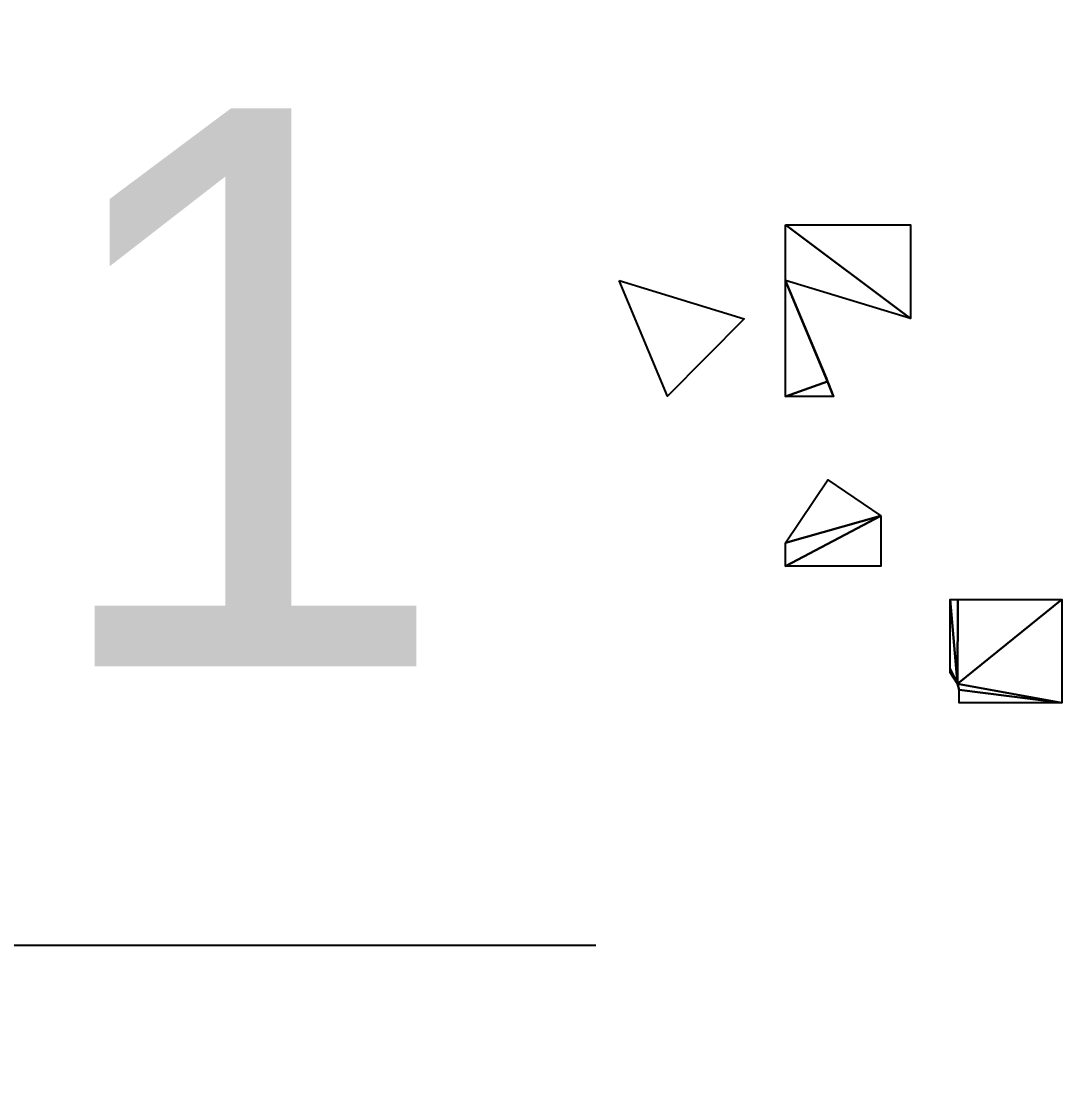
# Model space of a CAD drawing. Header units: feet. Extents: x -467 to 251, y -362 to 412.
# Drawn here: x 89.3 to 145.2, y 8.3 to 65.5 of the extents above; entities that cross this region are included whole.
import ezdxf

# ---------------------------------------------------------------- set-up
doc = ezdxf.new("R2010")
doc.units = ezdxf.units.FT
doc.header["$MEASUREMENT"] = 0
for name, color, linetype in [('10-TECHOS-3F-I-3D', 50, 'Continuous'), ('10-TECHOS-3F-S-3D', 10, 'Continuous'), ('11-TECHOS-3F-I-3D', 50, 'Continuous'), ('11-TECHOS-3F-S-3D', 10, 'Continuous')]:
    doc.layers.add(name, color=color, linetype=linetype)
doc.dimstyles.new('Cota 200', dxfattribs={"dimtxt": 15, "dimasz": 15, "dimexe": 15, "dimexo": 15, "dimgap": 15, "dimtad": 1, "dimdec": 0, "dimtxsty": 'Standard', "dimblk": 'OBLIQUE', "dimcen": 15, "dimdle": 15, "dimclrd": 256, "dimclre": 256, "dimclrt": 256, "dimadec": 0, "dimazin": 0, "dimtfac": 1, "dimtdec": 0, "dimtmove": 0, "dimatfit": 3, "dimldrblk": 'OBLIQUE', "dimfxl": 1, "dimarcsym": 0})

# ---------------------------------------------------------------- blocks, each defined once
blk = doc.blocks.new('_Oblique')
at = {"color": 0, "linetype": 'ByBlock', "lineweight": -2}
blk.add_line((-0.5, -0.5), (0.5, 0.5), dxfattribs=at)
blk = doc.blocks.new('*D193')
at = {"lineweight": -2, "ltscale": 3, "transparency": 16777216}
for p, q in [((19.195, 30.243), (19.195, 30.778)), ((30.195, 30.243), (30.195, 30.778)), ((19.195, 15.778), (4.195, 15.778)), ((19.195, 15.778), (30.195, 15.778)), ((30.195, 15.778), (120.195, 15.778))]:
    blk.add_line(p, q, dxfattribs=at)
at = {"layer": 'Defpoints', "color": 0, "lineweight": 18, "ltscale": 3, "transparency": 16777216}
for p in [(30.195, 15.778), (19.195, 15.243), (30.195, 15.243)]:
    blk.add_point(p, dxfattribs=at)
at = {"lineweight": -2, "ltscale": 3, "transparency": 16777216, "xscale": 15, "yscale": 15, "zscale": 15}
blk.add_blockref('_Oblique', (19.195, 15.778), dxfattribs=at)
at = {"lineweight": -2, "ltscale": 3, "transparency": 16777216, "xscale": 15, "yscale": 15, "zscale": 15, "rotation": 180}
blk.add_blockref('_Oblique', (30.195, 15.778), dxfattribs=at)
at = {"lineweight": 18, "ltscale": 3, "transparency": 16777216, "insert": (90.195, 45.778), "char_height": 30, "attachment_point": 5}
blk.add_mtext('11', dxfattribs=at)

msp = doc.modelspace()

# ---------------------------------------------------------------- dimensions: what is measured, and where the dimension line sits
at = {"lineweight": 18, "ltscale": 3}
dim = msp.add_linear_dim(base=(30.195, 15.778), p1=(19.195, 15.243), p2=(30.195, 15.243), dimstyle='Cota 200', override={"dimtxt": 30}, dxfattribs=at)
dim.commit()
dim.dimension.update_dxf_attribs({"geometry": '*D193', "text_midpoint": (90.195, 45.778)})

# ---------------------------------------------------------------- meshes
at = {"layer": '10-TECHOS-3F-I-3D'}
mesh = msp.add_polyface(dxfattribs=at)
corners = [(135.519, 38.877, 3.289), (135.52, 36.166, 3.744), (130.395, 36.165, 2.47), (130.395, 37.416, 2.26), (132.677, 40.797, 2.26)]
mesh.append_faces([[corners[k] for k in face] for face in [(0, 3, 4, 4), (0, 2, 3, 3), (0, 1, 2, 2)]], dxfattribs={"vtx0": -1, "vtx1": -1, "vtx2": -1, "vtx3": -1})
mesh = msp.add_polyface(dxfattribs=at)
corners = [(135.519, 38.877, 3.289), (135.52, 36.166, 3.744), (130.395, 36.165, 2.47), (130.395, 37.416, 2.26), (132.677, 40.797, 2.26)]
mesh.append_faces([[corners[k] for k in face] for face in [(0, 3, 4, 4), (0, 2, 3, 3), (0, 1, 2, 2)]], dxfattribs={"vtx0": -1, "vtx1": -1, "vtx2": -1, "vtx3": -1})
mesh = msp.add_polyface(dxfattribs=at)
corners = [(135.519, 38.877, 3.289), (135.52, 36.166, 3.744), (130.395, 36.165, 2.47), (130.395, 37.416, 2.26), (132.677, 40.797, 2.26)]
mesh.append_faces([[corners[k] for k in face] for face in [(0, 3, 4, 4), (0, 2, 3, 3), (0, 1, 2, 2)]], dxfattribs={"vtx0": -1, "vtx1": -1, "vtx2": -1, "vtx3": -1})
mesh = msp.add_polyface(dxfattribs=at)
corners = [(135.519, 38.877, 3.289), (135.52, 36.166, 3.744), (130.395, 36.165, 2.47), (130.395, 37.416, 2.26), (132.677, 40.797, 2.26)]
mesh.append_faces([[corners[k] for k in face] for face in [(0, 3, 4, 4), (0, 2, 3, 3), (0, 1, 2, 2)]], dxfattribs={"vtx0": -1, "vtx1": -1, "vtx2": -1, "vtx3": -1})
mesh = msp.add_polyface(dxfattribs=at)
corners = [(135.519, 38.877, 3.289), (135.52, 36.166, 3.744), (130.395, 36.165, 2.47), (130.395, 37.416, 2.26), (132.677, 40.797, 2.26)]
mesh.append_faces([[corners[k] for k in face] for face in [(0, 3, 4, 4), (0, 2, 3, 3), (0, 1, 2, 2)]], dxfattribs={"vtx0": -1, "vtx1": -1, "vtx2": -1, "vtx3": -1})
mesh = msp.add_polyface(dxfattribs=at)
corners = [(139.738, 29.515, 2.87), (139.685, 29.711, 2.929), (139.65, 29.843, 2.968), (139.588, 29.922, 2.992), (139.239, 30.443, 3.148), (139.239, 30.636, 3.206), (139.245, 34.365, 4.325), (139.667, 34.365, 4.325), (145.245, 34.365, 4.325), (145.245, 28.815, 2.66), (139.738, 28.815, 2.66)]
mesh.append_faces([[corners[k] for k in face] for face in [(0, 9, 10, 10), (0, 2, 9, 9), (2, 8, 9, 9), (2, 7, 8, 8), (2, 6, 7, 7), (2, 5, 6, 6), (2, 4, 5, 5), (2, 3, 4, 4), (0, 1, 2, 2)]], dxfattribs={"vtx0": -1, "vtx1": -1, "vtx2": -1, "vtx3": -1})
mesh = msp.add_polyface(dxfattribs=at)
corners = [(139.738, 29.515, 2.87), (139.685, 29.711, 2.929), (139.65, 29.843, 2.968), (139.588, 29.922, 2.992), (139.239, 30.443, 3.148), (139.239, 30.636, 3.206), (139.245, 34.365, 4.325), (139.667, 34.365, 4.325), (145.245, 34.365, 4.325), (145.245, 28.815, 2.66), (139.738, 28.815, 2.66)]
mesh.append_faces([[corners[k] for k in face] for face in [(0, 9, 10, 10), (0, 2, 9, 9), (2, 8, 9, 9), (2, 7, 8, 8), (2, 6, 7, 7), (2, 5, 6, 6), (2, 4, 5, 5), (2, 3, 4, 4), (0, 1, 2, 2)]], dxfattribs={"vtx0": -1, "vtx1": -1, "vtx2": -1, "vtx3": -1})
mesh = msp.add_polyface(dxfattribs=at)
corners = [(139.738, 29.515, 2.87), (139.685, 29.711, 2.929), (139.65, 29.843, 2.968), (139.588, 29.922, 2.992), (139.239, 30.443, 3.148), (139.239, 30.636, 3.206), (139.245, 34.365, 4.325), (139.667, 34.365, 4.325), (145.245, 34.365, 4.325), (145.245, 28.815, 2.66), (139.738, 28.815, 2.66)]
mesh.append_faces([[corners[k] for k in face] for face in [(0, 9, 10, 10), (0, 2, 9, 9), (2, 8, 9, 9), (2, 7, 8, 8), (2, 6, 7, 7), (2, 5, 6, 6), (2, 4, 5, 5), (2, 3, 4, 4), (0, 1, 2, 2)]], dxfattribs={"vtx0": -1, "vtx1": -1, "vtx2": -1, "vtx3": -1})
mesh = msp.add_polyface(dxfattribs=at)
corners = [(139.738, 29.515, 2.87), (139.685, 29.711, 2.929), (139.65, 29.843, 2.968), (139.588, 29.922, 2.992), (139.239, 30.443, 3.148), (139.239, 30.636, 3.206), (139.245, 34.365, 4.325), (139.667, 34.365, 4.325), (145.245, 34.365, 4.325), (145.245, 28.815, 2.66), (139.738, 28.815, 2.66)]
mesh.append_faces([[corners[k] for k in face] for face in [(0, 9, 10, 10), (0, 2, 9, 9), (2, 8, 9, 9), (2, 7, 8, 8), (2, 6, 7, 7), (2, 5, 6, 6), (2, 4, 5, 5), (2, 3, 4, 4), (0, 1, 2, 2)]], dxfattribs={"vtx0": -1, "vtx1": -1, "vtx2": -1, "vtx3": -1})
mesh = msp.add_polyface(dxfattribs=at)
corners = [(139.738, 29.515, 2.87), (139.685, 29.711, 2.929), (139.65, 29.843, 2.968), (139.588, 29.922, 2.992), (139.239, 30.443, 3.148), (139.239, 30.636, 3.206), (139.245, 34.365, 4.325), (139.667, 34.365, 4.325), (145.245, 34.365, 4.325), (145.245, 28.815, 2.66), (139.738, 28.815, 2.66)]
mesh.append_faces([[corners[k] for k in face] for face in [(0, 9, 10, 10), (0, 2, 9, 9), (2, 8, 9, 9), (2, 7, 8, 8), (2, 6, 7, 7), (2, 5, 6, 6), (2, 4, 5, 5), (2, 3, 4, 4), (0, 1, 2, 2)]], dxfattribs={"vtx0": -1, "vtx1": -1, "vtx2": -1, "vtx3": -1})
at = {"layer": '10-TECHOS-3F-S-3D'}
mesh = msp.add_polyface(dxfattribs=at)
corners = [(135.519, 38.877, 3.429), (135.52, 36.166, 3.884), (130.395, 36.165, 2.61), (130.395, 37.416, 2.4), (132.677, 40.797, 2.4)]
mesh.append_faces([[corners[k] for k in face] for face in [(0, 3, 4, 4), (0, 2, 3, 3), (0, 1, 2, 2)]], dxfattribs={"vtx0": -1, "vtx1": -1, "vtx2": -1, "vtx3": -1})
mesh = msp.add_polyface(dxfattribs=at)
corners = [(135.519, 38.877, 3.429), (135.52, 36.166, 3.884), (130.395, 36.165, 2.61), (130.395, 37.416, 2.4), (132.677, 40.797, 2.4)]
mesh.append_faces([[corners[k] for k in face] for face in [(0, 3, 4, 4), (0, 2, 3, 3), (0, 1, 2, 2)]], dxfattribs={"vtx0": -1, "vtx1": -1, "vtx2": -1, "vtx3": -1})
mesh = msp.add_polyface(dxfattribs=at)
corners = [(135.519, 38.877, 3.429), (135.52, 36.166, 3.884), (130.395, 36.165, 2.61), (130.395, 37.416, 2.4), (132.677, 40.797, 2.4)]
mesh.append_faces([[corners[k] for k in face] for face in [(0, 3, 4, 4), (0, 2, 3, 3), (0, 1, 2, 2)]], dxfattribs={"vtx0": -1, "vtx1": -1, "vtx2": -1, "vtx3": -1})
mesh = msp.add_polyface(dxfattribs=at)
corners = [(135.519, 38.877, 3.429), (135.52, 36.166, 3.884), (130.395, 36.165, 2.61), (130.395, 37.416, 2.4), (132.677, 40.797, 2.4)]
mesh.append_faces([[corners[k] for k in face] for face in [(0, 3, 4, 4), (0, 2, 3, 3), (0, 1, 2, 2)]], dxfattribs={"vtx0": -1, "vtx1": -1, "vtx2": -1, "vtx3": -1})
mesh = msp.add_polyface(dxfattribs=at)
corners = [(135.519, 38.877, 3.429), (135.52, 36.166, 3.884), (130.395, 36.165, 2.61), (130.395, 37.416, 2.4), (132.677, 40.797, 2.4)]
mesh.append_faces([[corners[k] for k in face] for face in [(0, 3, 4, 4), (0, 2, 3, 3), (0, 1, 2, 2)]], dxfattribs={"vtx0": -1, "vtx1": -1, "vtx2": -1, "vtx3": -1})
mesh = msp.add_polyface(dxfattribs=at)
corners = [(139.738, 29.515, 3.01), (139.685, 29.711, 3.069), (139.65, 29.843, 3.108), (139.588, 29.922, 3.132), (139.239, 30.443, 3.288), (139.239, 30.636, 3.346), (139.245, 34.365, 4.465), (139.667, 34.365, 4.465), (145.245, 34.365, 4.465), (145.245, 28.815, 2.8), (139.738, 28.815, 2.8)]
mesh.append_faces([[corners[k] for k in face] for face in [(0, 9, 10, 10), (0, 2, 9, 9), (2, 8, 9, 9), (2, 7, 8, 8), (2, 6, 7, 7), (2, 5, 6, 6), (2, 4, 5, 5), (2, 3, 4, 4), (0, 1, 2, 2)]], dxfattribs={"vtx0": -1, "vtx1": -1, "vtx2": -1, "vtx3": -1})
mesh = msp.add_polyface(dxfattribs=at)
corners = [(139.738, 29.515, 3.01), (139.685, 29.711, 3.069), (139.65, 29.843, 3.108), (139.588, 29.922, 3.132), (139.239, 30.443, 3.288), (139.239, 30.636, 3.346), (139.245, 34.365, 4.465), (139.667, 34.365, 4.465), (145.245, 34.365, 4.465), (145.245, 28.815, 2.8), (139.738, 28.815, 2.8)]
mesh.append_faces([[corners[k] for k in face] for face in [(0, 9, 10, 10), (0, 2, 9, 9), (2, 8, 9, 9), (2, 7, 8, 8), (2, 6, 7, 7), (2, 5, 6, 6), (2, 4, 5, 5), (2, 3, 4, 4), (0, 1, 2, 2)]], dxfattribs={"vtx0": -1, "vtx1": -1, "vtx2": -1, "vtx3": -1})
mesh = msp.add_polyface(dxfattribs=at)
corners = [(139.738, 29.515, 3.01), (139.685, 29.711, 3.069), (139.65, 29.843, 3.108), (139.588, 29.922, 3.132), (139.239, 30.443, 3.288), (139.239, 30.636, 3.346), (139.245, 34.365, 4.465), (139.667, 34.365, 4.465), (145.245, 34.365, 4.465), (145.245, 28.815, 2.8), (139.738, 28.815, 2.8)]
mesh.append_faces([[corners[k] for k in face] for face in [(0, 9, 10, 10), (0, 2, 9, 9), (2, 8, 9, 9), (2, 7, 8, 8), (2, 6, 7, 7), (2, 5, 6, 6), (2, 4, 5, 5), (2, 3, 4, 4), (0, 1, 2, 2)]], dxfattribs={"vtx0": -1, "vtx1": -1, "vtx2": -1, "vtx3": -1})
mesh = msp.add_polyface(dxfattribs=at)
corners = [(139.738, 29.515, 3.01), (139.685, 29.711, 3.069), (139.65, 29.843, 3.108), (139.588, 29.922, 3.132), (139.239, 30.443, 3.288), (139.239, 30.636, 3.346), (139.245, 34.365, 4.465), (139.667, 34.365, 4.465), (145.245, 34.365, 4.465), (145.245, 28.815, 2.8), (139.738, 28.815, 2.8)]
mesh.append_faces([[corners[k] for k in face] for face in [(0, 9, 10, 10), (0, 2, 9, 9), (2, 8, 9, 9), (2, 7, 8, 8), (2, 6, 7, 7), (2, 5, 6, 6), (2, 4, 5, 5), (2, 3, 4, 4), (0, 1, 2, 2)]], dxfattribs={"vtx0": -1, "vtx1": -1, "vtx2": -1, "vtx3": -1})
mesh = msp.add_polyface(dxfattribs=at)
corners = [(139.738, 29.515, 3.01), (139.685, 29.711, 3.069), (139.65, 29.843, 3.108), (139.588, 29.922, 3.132), (139.239, 30.443, 3.288), (139.239, 30.636, 3.346), (139.245, 34.365, 4.465), (139.667, 34.365, 4.465), (145.245, 34.365, 4.465), (145.245, 28.815, 2.8), (139.738, 28.815, 2.8)]
mesh.append_faces([[corners[k] for k in face] for face in [(0, 9, 10, 10), (0, 2, 9, 9), (2, 8, 9, 9), (2, 7, 8, 8), (2, 6, 7, 7), (2, 5, 6, 6), (2, 4, 5, 5), (2, 3, 4, 4), (0, 1, 2, 2)]], dxfattribs={"vtx0": -1, "vtx1": -1, "vtx2": -1, "vtx3": -1})
at = {"layer": '11-TECHOS-3F-I-3D'}
mesh = msp.add_polyface(dxfattribs=at)
corners = [(130.395, 54.515, 4.382), (137.115, 54.515, 2.36), (137.114, 49.478, 2.36), (130.395, 51.519, 4.382)]
mesh.append_faces([[corners[k] for k in face] for face in [(0, 2, 3, 3), (0, 1, 2, 2)]], dxfattribs={"vtx0": -1, "vtx1": -1, "vtx2": -1, "vtx3": -1})
mesh = msp.add_polyface(dxfattribs=at)
corners = [(130.395, 54.515, 4.382), (137.115, 54.515, 2.36), (137.114, 49.478, 2.36), (130.395, 51.519, 4.382)]
mesh.append_faces([[corners[k] for k in face] for face in [(0, 2, 3, 3), (0, 1, 2, 2)]], dxfattribs={"vtx0": -1, "vtx1": -1, "vtx2": -1, "vtx3": -1})
mesh = msp.add_polyface(dxfattribs=at)
corners = [(130.395, 54.515, 4.382), (137.115, 54.515, 2.36), (137.114, 49.478, 2.36), (130.395, 51.519, 4.382)]
mesh.append_faces([[corners[k] for k in face] for face in [(0, 2, 3, 3), (0, 1, 2, 2)]], dxfattribs={"vtx0": -1, "vtx1": -1, "vtx2": -1, "vtx3": -1})
mesh = msp.add_polyface(dxfattribs=at)
corners = [(130.395, 54.515, 4.382), (137.115, 54.515, 2.36), (137.114, 49.478, 2.36), (130.395, 51.519, 4.382)]
mesh.append_faces([[corners[k] for k in face] for face in [(0, 2, 3, 3), (0, 1, 2, 2)]], dxfattribs={"vtx0": -1, "vtx1": -1, "vtx2": -1, "vtx3": -1})
mesh = msp.add_polyface(dxfattribs=at)
corners = [(121.453, 51.519, 4.468), (128.174, 49.468, 2.36), (124.048, 45.302, 2.36)]
mesh.append_faces([[corners[k] for k in face] for face in [(0, 1, 2, 2)]], dxfattribs={"vtx0": -1, "vtx1": -1, "vtx2": -1, "vtx3": -1})
mesh = msp.add_polyface(dxfattribs=at)
corners = [(132.65, 46.093, 2.62), (132.731, 45.939, 2.57), (132.984, 45.293, 2.36), (130.395, 45.293, 2.36), (130.395, 51.515, 4.382), (132.604, 46.262, 2.675)]
mesh.append_faces([[corners[k] for k in face] for face in [(5, 0, 4, 4), (0, 3, 4, 4), (0, 2, 3, 3), (0, 1, 2, 2)]], dxfattribs={"vtx0": -1, "vtx1": -1, "vtx2": -1, "vtx3": -1})
mesh = msp.add_polyface(dxfattribs=at)
corners = [(132.65, 46.093, 2.62), (132.731, 45.939, 2.57), (132.984, 45.293, 2.36), (130.395, 45.293, 2.36), (130.395, 51.515, 4.382), (132.604, 46.262, 2.675)]
mesh.append_faces([[corners[k] for k in face] for face in [(5, 0, 4, 4), (0, 3, 4, 4), (0, 2, 3, 3), (0, 1, 2, 2)]], dxfattribs={"vtx0": -1, "vtx1": -1, "vtx2": -1, "vtx3": -1})
mesh = msp.add_polyface(dxfattribs=at)
corners = [(132.65, 46.093, 2.62), (132.731, 45.939, 2.57), (132.984, 45.293, 2.36), (130.395, 45.293, 2.36), (130.395, 51.515, 4.382), (132.604, 46.262, 2.675)]
mesh.append_faces([[corners[k] for k in face] for face in [(5, 0, 4, 4), (0, 3, 4, 4), (0, 2, 3, 3), (0, 1, 2, 2)]], dxfattribs={"vtx0": -1, "vtx1": -1, "vtx2": -1, "vtx3": -1})
mesh = msp.add_polyface(dxfattribs=at)
corners = [(132.65, 46.093, 2.62), (132.731, 45.939, 2.57), (132.984, 45.293, 2.36), (130.395, 45.293, 2.36), (130.395, 51.515, 4.382), (132.604, 46.262, 2.675)]
mesh.append_faces([[corners[k] for k in face] for face in [(5, 0, 4, 4), (0, 3, 4, 4), (0, 2, 3, 3), (0, 1, 2, 2)]], dxfattribs={"vtx0": -1, "vtx1": -1, "vtx2": -1, "vtx3": -1})
mesh = msp.add_polyface(dxfattribs=at)
corners = [(132.65, 46.093, 2.62), (132.731, 45.939, 2.57), (132.984, 45.293, 2.36), (130.395, 45.293, 2.36), (130.395, 51.515, 4.382), (132.604, 46.262, 2.675)]
mesh.append_faces([[corners[k] for k in face] for face in [(5, 0, 4, 4), (0, 3, 4, 4), (0, 2, 3, 3), (0, 1, 2, 2)]], dxfattribs={"vtx0": -1, "vtx1": -1, "vtx2": -1, "vtx3": -1})
at = {"layer": '11-TECHOS-3F-S-3D'}
mesh = msp.add_polyface(dxfattribs=at)
corners = [(130.395, 54.515, 4.522), (137.115, 54.515, 2.5), (137.114, 49.478, 2.5), (130.395, 51.519, 4.522)]
mesh.append_faces([[corners[k] for k in face] for face in [(0, 2, 3, 3), (0, 1, 2, 2)]], dxfattribs={"vtx0": -1, "vtx1": -1, "vtx2": -1, "vtx3": -1})
mesh = msp.add_polyface(dxfattribs=at)
corners = [(130.395, 54.515, 4.522), (137.115, 54.515, 2.5), (137.114, 49.478, 2.5), (130.395, 51.519, 4.522)]
mesh.append_faces([[corners[k] for k in face] for face in [(0, 2, 3, 3), (0, 1, 2, 2)]], dxfattribs={"vtx0": -1, "vtx1": -1, "vtx2": -1, "vtx3": -1})
mesh = msp.add_polyface(dxfattribs=at)
corners = [(130.395, 54.515, 4.522), (137.115, 54.515, 2.5), (137.114, 49.478, 2.5), (130.395, 51.519, 4.522)]
mesh.append_faces([[corners[k] for k in face] for face in [(0, 2, 3, 3), (0, 1, 2, 2)]], dxfattribs={"vtx0": -1, "vtx1": -1, "vtx2": -1, "vtx3": -1})
mesh = msp.add_polyface(dxfattribs=at)
corners = [(130.395, 54.515, 4.522), (137.115, 54.515, 2.5), (137.114, 49.478, 2.5), (130.395, 51.519, 4.522)]
mesh.append_faces([[corners[k] for k in face] for face in [(0, 2, 3, 3), (0, 1, 2, 2)]], dxfattribs={"vtx0": -1, "vtx1": -1, "vtx2": -1, "vtx3": -1})
mesh = msp.add_polyface(dxfattribs=at)
corners = [(121.453, 51.519, 4.608), (128.174, 49.468, 2.5), (124.048, 45.302, 2.5)]
mesh.append_faces([[corners[k] for k in face] for face in [(0, 1, 2, 2)]], dxfattribs={"vtx0": -1, "vtx1": -1, "vtx2": -1, "vtx3": -1})
mesh = msp.add_polyface(dxfattribs=at)
corners = [(132.65, 46.093, 2.76), (132.731, 45.939, 2.71), (132.984, 45.293, 2.5), (130.395, 45.293, 2.5), (130.395, 51.515, 4.522), (132.604, 46.262, 2.815)]
mesh.append_faces([[corners[k] for k in face] for face in [(5, 0, 4, 4), (0, 3, 4, 4), (0, 2, 3, 3), (0, 1, 2, 2)]], dxfattribs={"vtx0": -1, "vtx1": -1, "vtx2": -1, "vtx3": -1})
mesh = msp.add_polyface(dxfattribs=at)
corners = [(132.65, 46.093, 2.76), (132.731, 45.939, 2.71), (132.984, 45.293, 2.5), (130.395, 45.293, 2.5), (130.395, 51.515, 4.522), (132.604, 46.262, 2.815)]
mesh.append_faces([[corners[k] for k in face] for face in [(5, 0, 4, 4), (0, 3, 4, 4), (0, 2, 3, 3), (0, 1, 2, 2)]], dxfattribs={"vtx0": -1, "vtx1": -1, "vtx2": -1, "vtx3": -1})
mesh = msp.add_polyface(dxfattribs=at)
corners = [(132.65, 46.093, 2.76), (132.731, 45.939, 2.71), (132.984, 45.293, 2.5), (130.395, 45.293, 2.5), (130.395, 51.515, 4.522), (132.604, 46.262, 2.815)]
mesh.append_faces([[corners[k] for k in face] for face in [(5, 0, 4, 4), (0, 3, 4, 4), (0, 2, 3, 3), (0, 1, 2, 2)]], dxfattribs={"vtx0": -1, "vtx1": -1, "vtx2": -1, "vtx3": -1})
mesh = msp.add_polyface(dxfattribs=at)
corners = [(132.65, 46.093, 2.76), (132.731, 45.939, 2.71), (132.984, 45.293, 2.5), (130.395, 45.293, 2.5), (130.395, 51.515, 4.522), (132.604, 46.262, 2.815)]
mesh.append_faces([[corners[k] for k in face] for face in [(5, 0, 4, 4), (0, 3, 4, 4), (0, 2, 3, 3), (0, 1, 2, 2)]], dxfattribs={"vtx0": -1, "vtx1": -1, "vtx2": -1, "vtx3": -1})
mesh = msp.add_polyface(dxfattribs=at)
corners = [(132.65, 46.093, 2.76), (132.731, 45.939, 2.71), (132.984, 45.293, 2.5), (130.395, 45.293, 2.5), (130.395, 51.515, 4.522), (132.604, 46.262, 2.815)]
mesh.append_faces([[corners[k] for k in face] for face in [(5, 0, 4, 4), (0, 3, 4, 4), (0, 2, 3, 3), (0, 1, 2, 2)]], dxfattribs={"vtx0": -1, "vtx1": -1, "vtx2": -1, "vtx3": -1})

doc.saveas('drawing.dxf')
